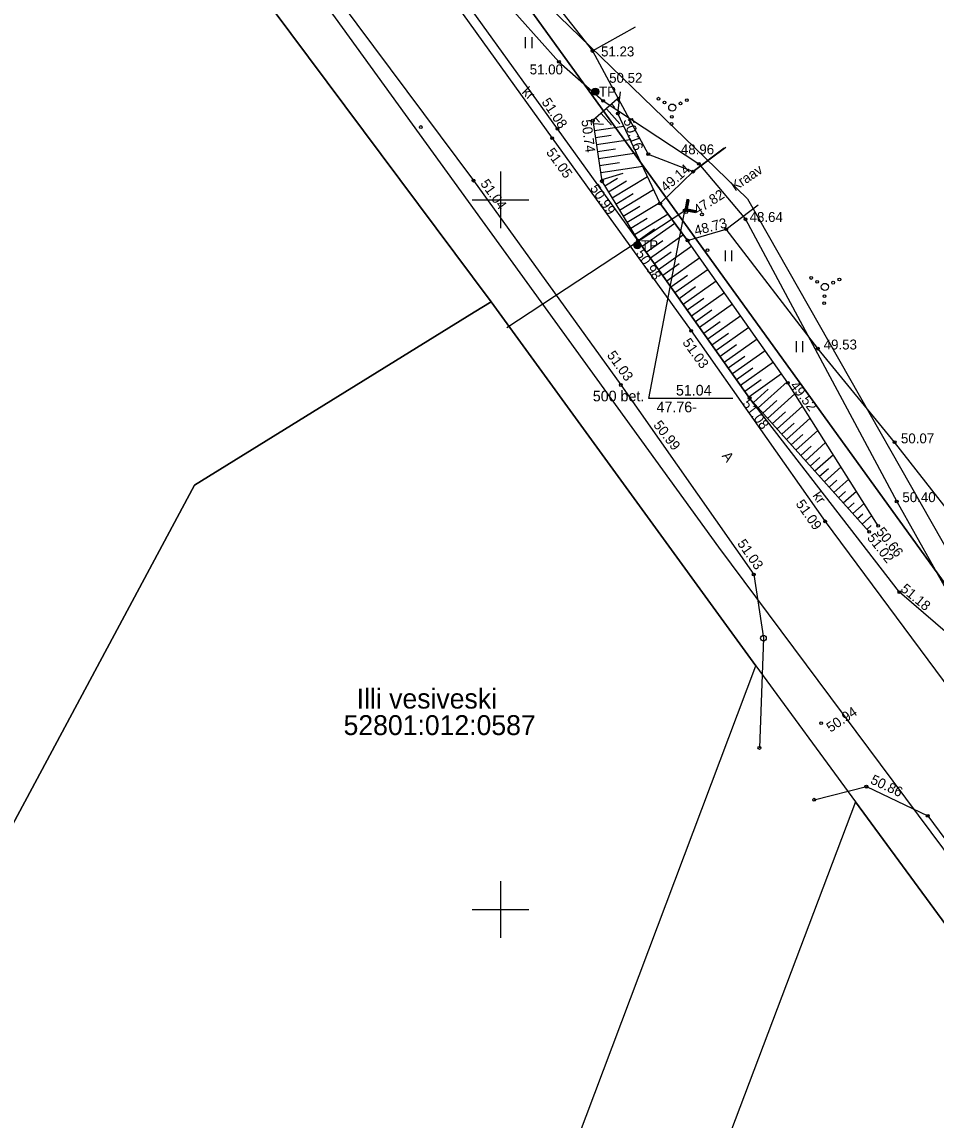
# Model space of a CAD drawing. Extents: x 642412 to 653410, y 6450642 to 6461053.
# Drawn here: x 643416.3 to 643480.7, y 6454485.2 to 6454562.5 of the extents above; entities that cross this region are included whole.
import ezdxf

# ---------------------------------------------------------------- set-up
doc = ezdxf.new("R2010")
doc.units = 0
for name, color, linetype in [('HALJASTUS', 7, 'Continuous'), ('KORGUS', 7, 'Continuous'), ('MOOTMPUNKT', 7, 'Continuous'), ('MOOTPIIR', 7, 'Continuous'), ('PIIR', 7, 'Continuous'), ('POST', 7, 'Continuous'), ('RELJEEF', 7, 'Continuous'), ('SITRASS', 7, 'Continuous'), ('TEE', 7, 'Continuous'), ('TRUUP', 7, 'Continuous'), ('VEEKOGU', 7, 'Continuous'), ('VORK', 7, 'Continuous')]:
    doc.layers.add(name, color=color, linetype=linetype)

msp = doc.modelspace()

# ---------------------------------------------------------------- linework, layer by layer
at = {"layer": 'HALJASTUS'}
for p, q in [((643451.744, 6454561.452), (643451.744, 6454560.691)), ((643452.2, 6454561.452), (643452.2, 6454560.691)), ((643465.81, 6454546.427), (643465.81, 6454545.666)), ((643466.265, 6454546.427), (643466.265, 6454545.666)), ((643470.819, 6454540.033), (643470.819, 6454539.272)), ((643471.274, 6454540.033), (643471.274, 6454539.272))]:
    msp.add_line(p, q, dxfattribs=at)
for points in [[(643392.726, 6454638.48), (643404.273, 6454626.984), (643412.536, 6454617.96), (643421.201, 6454605.923), (643430.798, 6454594.007), (643439.128, 6454582.505), (643447.343, 6454572.11), (643456.479, 6454560.487), (643459.493, 6454562.177)], [(643456.479, 6454560.487), (643460.405, 6454553.208), (643463.562, 6454551.983), (643465.863, 6454553.715)], [(643456.479, 6454560.487), (643460.405, 6454553.208), (643463.562, 6454551.983), (643465.863, 6454553.715)], [(643485.669, 6454523.647), (643484.121, 6454524.802), (643477.757, 6454532.92), (643472.351, 6454539.515), (643465.896, 6454547.924)]]:
    msp.add_lwpolyline(points, dxfattribs=at)
for centre, radius in [((643461.124, 6454557.123), 0.1), ((643461.545, 6454556.851), 0.1), ((643463.115, 6454557.023), 0.1), ((643462.092, 6454556.497), 0.25), ((643462.671, 6454556.794), 0.1), ((643462.039, 6454555.345), 0.1), ((643462.062, 6454555.846), 0.1), ((643471.876, 6454544.489), 0.1), ((643472.298, 6454544.216), 0.1), ((643472.845, 6454543.862), 0.25), ((643473.423, 6454544.16), 0.1), ((643473.868, 6454544.388), 0.1), ((643472.815, 6454543.211), 0.1), ((643472.791, 6454542.71), 0.1)]:
    msp.add_circle(centre, radius, dxfattribs=at)
at = {"layer": 'KORGUS'}
for centre, radius in [((643456.479, 6454560.487), 0.1), ((643454.113, 6454559.714), 0.1), ((643456.675, 6454557.616), 0.1), ((643457.222, 6454556.968), 0.1), ((643458.263, 6454556.08), 0.1), ((643456.498, 6454555.574), 0.1), ((643444.384, 6454555.122), 0.1), ((643454.011, 6454555), 0.1), ((643453.63, 6454554.34), 0.1), ((643463.962, 6454552.531), 0.1), ((643463.562, 6454551.983), 0.1), ((643448.09, 6454551.35), 0.1), ((643457.142, 6454551.3), 0.1), ((643461.233, 6454549.739), 0.1), ((643464.186, 6454548.969), 0.1), ((643467.256, 6454548.624), 0.1), ((643459.638, 6454546.8), 0.1), ((643459.685, 6454547.114), 0.1), ((643463.174, 6454547.141), 0.1), ((643463.43, 6454540.77), 0.1), ((643472.351, 6454539.515), 0.1), ((643458.47, 6454536.95), 0.1), ((643470.239, 6454537.101), 0.1), ((643467.542, 6454536.012), 0.1), ((643477.757, 6454532.92), 0.1), ((643477.907, 6454528.739), 0.1), ((643472.87, 6454527.34), 0.1), ((643476.604, 6454527.022), 0.1), ((643475.962, 6454526.6), 0.1), ((643467.83, 6454523.6), 0.1), ((643478.092, 6454522.355), 0.1), ((643468.52, 6454519.11), 0.2), ((643472.58, 6454513.12), 0.1), ((643475.77, 6454508.65), 0.1), ((643480.09, 6454506.6), 0.1)]:
    msp.add_circle(centre, radius, dxfattribs=at)
at = {"layer": 'MOOTMPUNKT'}
for centre in [(643460.405, 6454553.208), (643462.972, 6454549.255), (643463.072, 6454549.131), (643465.896, 6454547.924), (643464.581, 6454546.45), (643468.23, 6454511.38), (643472.09, 6454507.73)]:
    msp.add_circle(centre, 0.1, dxfattribs=at)
at = {"layer": 'MOOTPIIR'}
for points in [[(643379.404, 6454652.306), (643413.991, 6454614.685), (643446.759, 6454570.085), (643467.39, 6454550.06), (643486.808, 6454515.928), (643501.826, 6454498.33), (643517.299, 6454477.396), (643553.707, 6454430.52), (643601.797, 6454366.654), (643606.575, 6454356.794), (643655.574, 6454292.169), (643670.138, 6454271.235), (643713.827, 6454211.617)], [(644043.662, 6453850.759), (643930.645, 6453960.287), (643843.266, 6454045.998), (643786.226, 6454101.975), (643744.812, 6454148.699), (643708.404, 6454194.816), (643662.894, 6454258.682), (643600.697, 6454341.813), (643524.24, 6454446.487), (643465.38, 6454525.523), (643421.235, 6454586.506), (643393.777, 6454620.791), (643373.601, 6454638.995)]]:
    msp.add_lwpolyline(points, dxfattribs=at)
at = {"layer": 'PIIR'}
for points in [[(643222.74, 6455075.59), (643193.9, 6454968.81), (643190.79, 6454934.04), (643196.52, 6454898.01), (643255.62, 6454740.5), (643277.56, 6454696.87), (643347.57, 6454653.38), (643370.15, 6454638.86), (643399.17, 6454610.02), (643449.33, 6454542.81), (643467.98, 6454517.16), (643475.01, 6454507.58), (643652.19, 6454266.26), (643741.79, 6454148.37), (643763.45, 6454122.72), (643788.98, 6454093.91), (643799.89, 6454085), (643821.03, 6454064.43), (643843, 6454041.92), (643952.47, 6453935.1)], [(644000.63, 6453908.04), (643942.96, 6453965.07), (643864.99, 6454040.02), (643856.97, 6454050.58), (643807.11, 6454100.03), (643754.51, 6454153.76), (643663.95, 6454276.96), (643662.65, 6454279.51), (643658.77, 6454282.66), (643600.41, 6454360.43), (643506.31, 6454490), (643493.53, 6454506.02), (643447.31, 6454570.03), (643409.85, 6454619.14), (643378.97, 6454649.84), (643356.53, 6454665.59), (643289.46, 6454704.6), (643268.61, 6454745.72), (643209.35, 6454901.52), (643204.79, 6454934.26), (643207.58, 6454965.75), (643229.29, 6455047.41)], [(643570.52, 6454071.35), (643535.54, 6454228.71), (643652.19, 6454266.26), (643475.01, 6454507.58), (643436.89, 6454406.85), (643417.57, 6454360.03), (643434.64, 6454341.64), (643435.49, 6454324.05), (643444.18, 6454306.66), (643453.9, 6454280.78), (643469.5, 6454276.09), (643476.17, 6454272.11), (643475.68, 6454252.06), (643482.01, 6454215.68), (643479.08, 6454210.05), (643454.66, 6454203.36)]]:
    msp.add_lwpolyline(points, dxfattribs=at)
for points in [[(643538.02, 6454627.36), (643492.32, 6454624.17), (643470.94, 6454588.87), (643447.31, 6454570.03), (643493.53, 6454506.02), (643513.07, 6454516.39), (643522.45, 6454519.58), (643530.78, 6454524.03), (643537.93, 6454529.09), (643561.54, 6454548.08), (643526.3, 6454588.72), (643563.36, 6454604.86)], [(643399.17, 6454610.02), (643253.74, 6454540.86), (643247.5, 6454542.02), (643255.02, 6454523.01), (643275.18, 6454520.2), (643295.66, 6454532.6), (643300.58, 6454529.57), (643295.5, 6454513.95), (643313.86, 6454499.89), (643308.07, 6454479.17), (643313.05, 6454473.73), (643322.42, 6454472.17), (643321.64, 6454465.92), (643327.88, 6454463.19), (643332.18, 6454464.36), (643333, 6454455.36), (643330.12, 6454449.32), (643336.13, 6454442.86), (643357.22, 6454445.99), (643372.41, 6454427.65), (643392.21, 6454462.3), (643428.43, 6454529.89), (643448.13, 6454542.07), (643449.33, 6454542.81)], [(643428.43, 6454529.89), (643392.21, 6454462.3), (643438.99, 6454440.17), (643467.98, 6454517.16), (643449.33, 6454542.81), (643448.13, 6454542.07)]]:
    msp.add_lwpolyline(points, close=True, dxfattribs=at)
at = {"layer": 'POST'}
for centre, radius in [((643456.675, 6454557.616), 0.25), ((643456.675, 6454557.616), 0.25), ((643456.675, 6454557.616), 0.225), ((643456.675, 6454557.616), 0.225), ((643456.675, 6454557.616), 0.2), ((643456.675, 6454557.616), 0.2), ((643456.675, 6454557.616), 0.175), ((643456.675, 6454557.616), 0.175), ((643456.675, 6454557.616), 0.15), ((643456.675, 6454557.616), 0.15), ((643456.675, 6454557.616), 0.125), ((643456.675, 6454557.616), 0.125), ((643456.675, 6454557.616), 0.1), ((643456.675, 6454557.616), 0.1), ((643456.675, 6454557.616), 0.075), ((643456.675, 6454557.616), 0.075), ((643456.675, 6454557.616), 0.05), ((643456.675, 6454557.616), 0.05), ((643456.675, 6454557.616), 0.025), ((643456.675, 6454557.616), 0.025), ((643459.638, 6454546.8), 0.25), ((643459.638, 6454546.8), 0.225), ((643459.638, 6454546.8), 0.2), ((643459.638, 6454546.8), 0.175), ((643459.638, 6454546.8), 0.15), ((643459.638, 6454546.8), 0.125), ((643459.638, 6454546.8), 0.1), ((643459.638, 6454546.8), 0.075), ((643459.638, 6454546.8), 0.05), ((643459.638, 6454546.8), 0.025)]:
    msp.add_circle(centre, radius, dxfattribs=at)
at = {"layer": 'RELJEEF'}
for p, q in [((643458.362, 6454556.905), (643458.209, 6454557.079)), ((643458.405, 6454555.341), (643457.458, 6454556.418)), ((643458.058, 6454556.493), (643457.833, 6454556.748)), ((643457.262, 6454555.304), (643456.531, 6454555.355)), ((643456.963, 6454555.466), (643456.707, 6454555.758)), ((643457.812, 6454555.259), (643457.082, 6454556.088)), ((643458.687, 6454555.174), (643456.606, 6454554.86)), ((643457.794, 6454554.534), (643456.68, 6454554.366)), ((643459.13, 6454554.229), (643456.755, 6454553.872)), ((643458.09, 6454553.567), (643456.829, 6454553.377)), ((643459.572, 6454553.285), (643456.904, 6454552.883)), ((643458.386, 6454552.6), (643456.978, 6454552.388)), ((643460.015, 6454552.34), (643457.053, 6454551.894)), ((643458.617, 6454551.861), (643457.127, 6454551.399)), ((643458.227, 6454551.492), (643457.349, 6454550.959)), ((643460.355, 6454551.614), (643457.869, 6454550.104)), ((643458.875, 6454551.301), (643457.609, 6454550.531)), ((643459.348, 6454550.418), (643458.128, 6454549.677)), ((643460.781, 6454550.703), (643458.388, 6454549.249)), ((643459.821, 6454549.535), (643458.647, 6454548.822)), ((643461.208, 6454549.793), (643458.907, 6454548.395)), ((643460.332, 6454548.676), (643459.167, 6454547.967)), ((643461.799, 6454548.982), (643459.426, 6454547.54)), ((643460.834, 6454547.925), (643459.686, 6454547.113)), ((643462.281, 6454548.337), (643459.975, 6454546.705)), ((643461.422, 6454547.116), (643460.264, 6454546.297)), ((643462.879, 6454547.535), (643460.552, 6454545.888)), ((643462.01, 6454546.307), (643460.841, 6454545.48)), ((643463.466, 6454546.726), (643461.13, 6454545.072)), ((643462.586, 6454545.49), (643461.419, 6454544.664)), ((643464.042, 6454545.908), (643461.708, 6454544.256)), ((643463.163, 6454544.673), (643461.997, 6454543.848)), ((643464.617, 6454545.09), (643462.285, 6454543.44)), ((643463.74, 6454543.856), (643462.574, 6454543.031)), ((643465.193, 6454544.272), (643462.863, 6454542.623)), ((643464.316, 6454543.039), (643463.152, 6454542.215)), ((643465.768, 6454543.454), (643463.441, 6454541.807)), ((643464.893, 6454542.222), (643463.73, 6454541.399)), ((643466.344, 6454542.636), (643464.018, 6454540.991)), ((643466.919, 6454541.819), (643464.596, 6454540.175)), ((643465.469, 6454541.405), (643464.307, 6454540.583)), ((643467.495, 6454541.001), (643465.174, 6454539.358)), ((643466.046, 6454540.588), (643464.885, 6454539.766)), ((643468.07, 6454540.183), (643465.751, 6454538.542)), ((643466.623, 6454539.771), (643465.463, 6454538.95)), ((643468.646, 6454539.365), (643466.329, 6454537.726)), ((643467.199, 6454538.954), (643466.04, 6454538.134)), ((643469.221, 6454538.547), (643466.907, 6454536.909)), ((643467.776, 6454538.137), (643466.618, 6454537.318)), ((643469.797, 6454537.73), (643467.485, 6454536.093)), ((643468.352, 6454537.32), (643467.196, 6454536.501)), ((643470.189, 6454537.172), (643468.142, 6454535.341)), ((643468.854, 6454536.649), (643467.809, 6454535.714)), ((643470.734, 6454536.317), (643468.809, 6454534.596)), ((643469.469, 6454535.857), (643468.476, 6454534.968)), ((643471.275, 6454535.46), (643469.476, 6454533.85)), ((643470.074, 6454535.056), (643469.143, 6454534.223)), ((643471.817, 6454534.603), (643470.143, 6454533.105)), ((643470.678, 6454534.254), (643469.809, 6454533.478)), ((643472.358, 6454533.745), (643470.809, 6454532.36)), ((643471.282, 6454533.453), (643470.476, 6454532.732)), ((643471.886, 6454532.652), (643471.143, 6454531.987)), ((643472.9, 6454532.888), (643471.476, 6454531.614)), ((643472.49, 6454531.85), (643471.809, 6454531.242)), ((643473.441, 6454532.031), (643472.143, 6454530.869)), ((643473.094, 6454531.049), (643472.476, 6454530.496)), ((643473.983, 6454531.173), (643472.81, 6454530.124)), ((643473.698, 6454530.248), (643473.143, 6454529.751)), ((643474.524, 6454530.316), (643473.476, 6454529.379)), ((643474.302, 6454529.446), (643473.81, 6454529.006)), ((643475.065, 6454529.458), (643474.143, 6454528.633)), ((643474.906, 6454528.645), (643474.476, 6454528.261)), ((643475.607, 6454528.601), (643474.81, 6454527.888)), ((643475.51, 6454527.844), (643475.143, 6454527.515)), ((643476.148, 6454527.744), (643475.477, 6454527.143)), ((643476.114, 6454527.042), (643475.81, 6454526.77))]:
    msp.add_line(p, q, dxfattribs=at)
for points in [[(643458.397, 6454557.244), (643456.498, 6454555.574), (643457.142, 6454551.3), (643459.685, 6454547.114), (643467.542, 6454536.012), (643475.962, 6454526.6)], [(643476.604, 6454527.022), (643470.239, 6454537.101), (643463.174, 6454547.141), (643461.233, 6454549.739), (643458.263, 6454556.08), (643458.447, 6454557.611)]]:
    msp.add_lwpolyline(points, dxfattribs=at)
at = {"layer": 'SITRASS'}
msp.add_lwpolyline([(643402.184, 6454624.1), (643410.307, 6454615.252), (643419.27, 6454604.431), (643428.88, 6454592.423), (643436.846, 6454581.403), (643444.403, 6454570.594), (643444.403, 6454570.594), (643454.113, 6454559.714), (643457.222, 6454556.968), (643463.962, 6454552.531), (643467.256, 6454548.624), (643477.907, 6454528.739), (643485.652, 6454514.934), (643496.574, 6454501.207)], dxfattribs=at)
at = {"layer": 'TEE'}
for points in [[(643489.956, 6454506.027), (643485.855, 6454513.885), (643482.339, 6454518.724), (643478.092, 6454522.355), (643467.542, 6454536.012), (643459.685, 6454547.114), (643454.011, 6454555), (643443.443, 6454569.686), (643435.482, 6454580.488), (643427.581, 6454591.592), (643418.388, 6454603.688), (643409.151, 6454614.579), (643399.795, 6454624.788), (643390.309, 6454634.949), (643379.91, 6454643.969), (643369.412, 6454651.879), (643356.426, 6454659.537)], [(643385.59, 6454638.18), (643397.37, 6454626.91), (643409.47, 6454613.54), (643421.13, 6454598.42), (643432.36, 6454583.88), (643442.91, 6454569.28), (643453.63, 6454554.34), (643463.43, 6454540.77), (643472.87, 6454527.34), (643485.65, 6454510.12), (643494.72, 6454497.37), (643499.35, 6454492), (643506.8, 6454481.7)], [(643381.52, 6454632.71), (643392.19, 6454622.69), (643404.9, 6454608.67), (643415.92, 6454594.74), (643427.14, 6454579.59), (643437.52, 6454565.54), (643448.09, 6454551.35), (643458.47, 6454536.95), (643467.83, 6454523.6), (643468.52, 6454519.11), (643468.23, 6454511.38)], [(643472.09, 6454507.73), (643475.77, 6454508.65), (643480.09, 6454506.6), (643489.79, 6454493.46), (643493.7, 6454488.39), (643501.86, 6454477.37), (643512.8, 6454462.56), (643523.02, 6454449.1), (643535.11, 6454432.66), (643544.51, 6454419.57), (643555.54, 6454404.97), (643566.55, 6454389.89), (643577.75, 6454374.4), (643586.38, 6454362.85), (643596.01, 6454349.15), (643607.98, 6454333.44), (643618.27, 6454319.37), (643630.48, 6454303.25), (643643.34, 6454285.92), (643653.64, 6454271.9), (643662.8, 6454259.53), (643665.45, 6454255.68), (643670.15, 6454249.24), (643674.09, 6454243.95)]]:
    msp.add_lwpolyline(points, dxfattribs=at)
at = {"layer": 'TRUUP'}
for p, q in [((643463.131, 6454550.017), (643462.972, 6454549.255)), ((643463.201, 6454550.002), (643463.056, 6454549.31)), ((643463.27, 6454549.988), (643463.074, 6454549.742)), ((643463.242, 6454549.994), (643463.085, 6454549.797)), ((643463.215, 6454549.999), (643463.097, 6454549.851)), ((643463.188, 6454550.005), (643463.108, 6454549.905)), ((643463.16, 6454550.011), (643463.119, 6454549.96)), ((643463.271, 6454549.988), (643463.131, 6454550.017)), ((643463.271, 6454549.988), (643463.141, 6454549.365)), ((643450.432, 6454541.009), (643462.972, 6454549.255)), ((643462.972, 6454549.255), (643463.734, 6454549.096)), ((643463.169, 6454549.5), (643462.973, 6454549.255)), ((643463.18, 6454549.555), (643462.983, 6454549.307)), ((643463.192, 6454549.609), (643462.994, 6454549.362)), ((643463.157, 6454549.446), (643463.001, 6454549.249)), ((643463.203, 6454549.663), (643463.006, 6454549.416)), ((643463.214, 6454549.718), (643463.017, 6454549.47)), ((643463.226, 6454549.772), (643463.028, 6454549.525)), ((643463.146, 6454549.392), (643463.028, 6454549.243)), ((643463.237, 6454549.827), (643463.04, 6454549.579)), ((643463.248, 6454549.881), (643463.051, 6454549.634)), ((643463.155, 6454549.362), (643463.055, 6454549.238)), ((643463.056, 6454549.31), (643463.748, 6454549.165)), ((643463.26, 6454549.935), (643463.063, 6454549.688)), ((643463.182, 6454549.357), (643463.083, 6454549.232)), ((643463.209, 6454549.351), (643463.11, 6454549.226)), ((643463.237, 6454549.345), (643463.138, 6454549.22)), ((643463.141, 6454549.365), (643463.763, 6454549.235)), ((643463.264, 6454549.339), (643463.165, 6454549.215)), ((643463.292, 6454549.334), (643463.192, 6454549.209)), ((643463.319, 6454549.328), (643463.22, 6454549.203)), ((643463.347, 6454549.322), (643463.247, 6454549.198)), ((643463.374, 6454549.316), (643463.275, 6454549.192)), ((643463.401, 6454549.311), (643463.302, 6454549.186)), ((643463.429, 6454549.305), (643463.329, 6454549.18)), ((643463.456, 6454549.299), (643463.357, 6454549.175)), ((643463.484, 6454549.293), (643463.384, 6454549.169)), ((643463.511, 6454549.288), (643463.412, 6454549.163)), ((643463.538, 6454549.282), (643463.439, 6454549.157)), ((643463.566, 6454549.276), (643463.466, 6454549.152)), ((643463.593, 6454549.271), (643463.494, 6454549.146)), ((643463.621, 6454549.265), (643463.521, 6454549.14)), ((643463.648, 6454549.259), (643463.549, 6454549.134)), ((643463.675, 6454549.253), (643463.576, 6454549.129)), ((643463.703, 6454549.248), (643463.603, 6454549.123)), ((643463.73, 6454549.242), (643463.631, 6454549.117)), ((643463.758, 6454549.236), (643463.658, 6454549.111)), ((643463.754, 6454549.191), (643463.686, 6454549.106)), ((643463.763, 6454549.235), (643463.734, 6454549.096)), ((643463.742, 6454549.137), (643463.713, 6454549.1))]:
    msp.add_line(p, q, dxfattribs=at)
msp.add_lwpolyline([(643466.358, 6454535.989), (643460.439, 6454535.989), (643462.972, 6454549.255)], dxfattribs=at)
at = {"layer": 'VEEKOGU'}
msp.add_lwpolyline([(643465.746, 6454553.63), (643463.562, 6454551.983), (643461.233, 6454549.739), (643463.174, 6454547.141), (643465.896, 6454547.924), (643468.141, 6454549.65)], dxfattribs=at)
at = {"layer": 'VORK'}
for p, q in [((643450, 6454552), (643450, 6454548)), ((643448, 6454550), (643452, 6454550)), ((643450, 6454502), (643450, 6454498)), ((643448, 6454500), (643452, 6454500))]:
    msp.add_line(p, q, dxfattribs=at)

# ---------------------------------------------------------------- texts
at = {"layer": 'KORGUS'}
for s, p in [('51.23', (643457.077, 6454560.1)), ('51.00', (643452.052, 6454558.833)), ('50.52', (643457.65, 6454558.241)), ('48.96', (643462.701, 6454553.203)), ('48.64', (643467.543, 6454548.437)), ('49.53', (643472.761, 6454539.452)), ('50.07', (643478.203, 6454532.839)), ('50.40', (643478.305, 6454528.697))]:
    msp.add_text(s, height=0.7, dxfattribs=at).set_placement(p)
for s, rotation, p in [('51.08', 304.02479, (643452.86, 6454556.885)), ('50.74', 277.33896, (643455.69, 6454555.61)), ('50.16', 289.43142, (643458.635, 6454555.603)), ('51.05', 305.83611, (643453.176, 6454553.338)), ('49.14', 40.61923, (643461.642, 6454550.519)), ('51.04', 305.78532, (643448.544, 6454551.138)), ('50.99', 303.70412, (643456.272, 6454550.81)), ('47.82', 32.47539, (643463.867, 6454548.925)), ('48.73', 14.55223, (643463.743, 6454547.477)), ('50.98', 303.93522, (643459.494, 6454546.207)), ('51.03', 305.83611, (643462.78, 6454539.935)), ('51.03', 305.78532, (643457.462, 6454539.05)), ('49.52', 307.54506, (643470.354, 6454536.892)), ('51.08', 307.54506, (643466.987, 6454535.609)), ('50.99', 308.04704, (643460.726, 6454534.115)), ('51.09', 305.10353, (643470.759, 6454528.574)), ('50.66', 308.26781, (643476.421, 6454526.591)), ('51.03', 305.0352, (643466.642, 6454525.781)), ('51.02', 308.26781, (643475.779, 6454526.169)), ('51.18', 320.36004, (643478.123, 6454522.484)), ('50.94', 33.98952, (643473.248, 6454512.447)), ('50.86', 334.61393, (643475.997, 6454508.901))]:
    msp.add_text(s, height=0.7, rotation=rotation, dxfattribs=at).set_placement(p)
at = {"layer": 'PIIR'}
for s, p in [('Illi vesiveski', (643439.864, 6454514.153)), ('52801:012:0587', (643438.94, 6454512.286))]:
    msp.add_text(s, height=1.4, dxfattribs=at).set_placement(p)
at = {"layer": 'POST'}
for p in [(643456.675, 6454557.266), (643456.675, 6454557.266), (643459.638, 6454546.45)]:
    msp.add_text(' TP', height=0.7, dxfattribs=at).set_placement(p)
at = {"layer": 'TEE'}
for s, rotation, p in [('kr', 315.92696, (643451.451, 6454557.533)), ('A', 306.74435, (643465.56, 6454531.945)), ('kr', 304.43899, (643471.948, 6454529.158))]:
    msp.add_text(s, height=0.7, rotation=rotation, dxfattribs=at).set_placement(p)
at = {"layer": 'TRUUP'}
for s, p in [('51.04', (643462.355, 6454536.207)), ('500 bet.', (643456.498, 6454535.797)), ('47.76-', (643460.987, 6454535.025))]:
    msp.add_text(s, height=0.75, dxfattribs=at).set_placement(p)
at = {"layer": 'VEEKOGU'}
msp.add_text('Kraav', height=0.7, rotation=34.10044, dxfattribs=at).set_placement((643466.512, 6454550.581))

doc.saveas('drawing.dxf')
